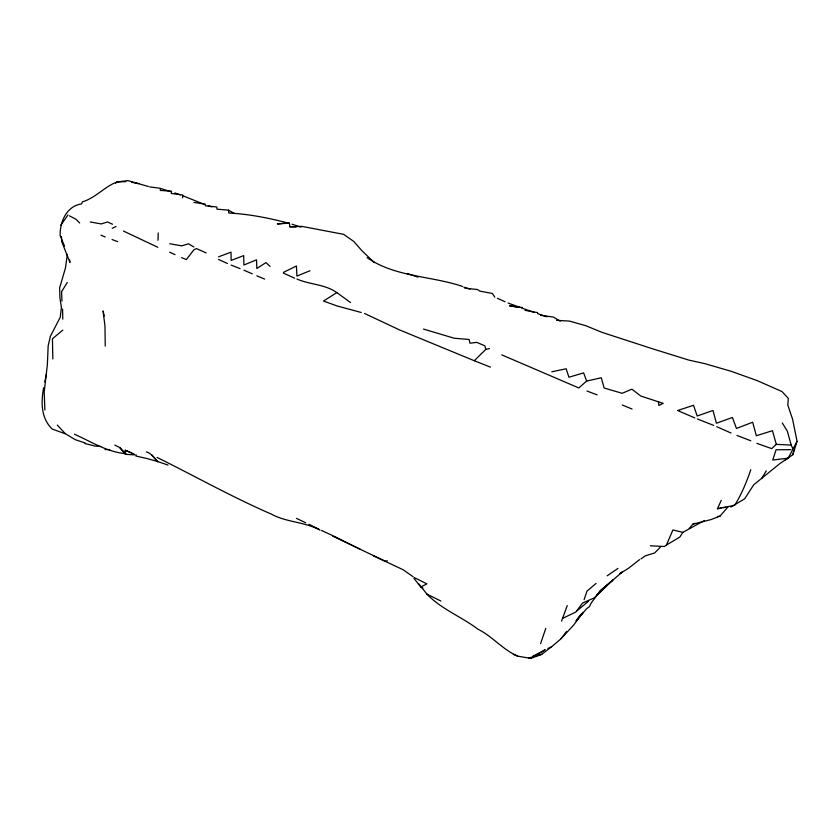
<?xml version="1.0" encoding="UTF-8"?>
<svg xmlns="http://www.w3.org/2000/svg" width="839" height="839" viewBox="0 0 839 839"><rect width="100%" height="100%" fill="white"/><g stroke="black" fill="none" stroke-linecap="round" stroke-linejoin="round"><path stroke-width="1.26" d="M105.242 346.108L104.98 326.109L103.071 310.902L104.204 315.999M182.566 197.868L182.629 194.942L171.366 193.505L171.492 191.198L160.28 190.432L160.49 188.335L149.604 186.866M157.984 240.279L158.246 232.959M125.798 181.623L116.757 181.99C104.246 187.003 95.426 197.962 82.348 201.874L81.603 203.919C66.585 206.006 59.674 222.062 60.188 235.633L64.509 246.1M43.628 387.712C40.943 402.133 40.88 418.032 52.133 429.002L65.494 433.857L57.283 425.048M426.936 594.033L426.925 594.148C441.534 609.25 460.894 616.466 477.36 628.778L477.821 629.124C492.357 636.287 502.855 649.785 517.736 656.15L530.793 658.405L541.816 654.305L551.569 646.775M67.382 254.311L65.421 268.113L59.642 287.871L59.936 297.73L61.415 307.546L60.24 317.247L50.371 336.313L48.169 345.815L47.372 364.692L44.184 392.012L44.897 409.946M46.512 373.932L44.771 381.902M730.832 507.081L744.644 498.827L753.737 484.785L779.945 463.527L792.855 454.696L793.788 450.417M567.248 605.601L561.543 621.122M792.855 454.696L797.05 441.324L792.593 419.269L787.831 405.185L788.293 398.368L782 391.561L756.914 380.497L730.937 371.226L704.655 363.602L688.945 360.13L652.302 348.72L601.857 332.307L585.706 325.679L569.482 321.096L556.498 320.32M545.78 628.369L540.599 643.607M584.101 599.675L586.975 591.138L596.057 583.409M136.264 454.948L135.897 456.017L146.468 458.409M750.779 469.735C746.658 482.058 741.508 494.181 734.744 505.267L717.45 508.728L721.288 500.296M114.817 445.058L119.694 447.544L125.735 453.647L125.472 454.35L135.058 454.885M650.277 545.79L664.436 546.504L666.439 545.025L672.909 529.965L682.852 532.356L704.246 520.62M785.566 459.866L788.178 458.199L797.05 441.324M761.781 478.44L766.217 470.847M67.267 282.481L61.593 291.678L61.96 301.086M682.852 532.356L679.831 537.075L666.439 545.025M60.807 225.219L67.98 214.92M581.448 613.907L576.068 620.902L582.99 612.46L573.425 625.338L561.092 638.584M599.224 592.261L591.222 602.926L589.439 606.587L586.692 608.684L577.83 618.846L583.011 612.439M597.127 594.82L600.137 590.897L612.879 580.064L594.085 597.955L582.591 603.042L575.795 612.04L562.896 618.238M566.556 631.547L560.976 638.804L551.884 646.533M689.27 528.455L692.804 524.197L695.07 523.295M692.804 524.197L711.147 519.551L719.977 516.121L728.137 506.808M115.551 183.395L117.261 181.528M596.665 595.417L604.153 587.594M660.775 546.703L654.588 553.006L645.327 555.806L640.996 558.9M364.566 313.482L399.553 329.916L474.276 360.718L485.802 349.391L489.452 348.584M530.793 658.405L532.755 656.497L545.172 649.648L542.393 651.809L532.755 656.497M792.907 448.875L791.219 445.079L776.295 444.355L771.712 448.634L756.904 443.37M658.374 401.682L658.888 405.478L663.198 403.339L640.902 396.102L631.882 389.181L622.16 393.302L604.122 388.006L601.29 377.77L586.618 381.084L578.826 387.954L501.743 354.876M577.064 610.782L588.579 601.154M62.82 330.105L52.427 338.788L52.836 358.924M600.137 590.897L622.202 572.093L619.664 573.729L628.275 568.443L639.559 559.623M607.142 575.827L617.976 568.412M350.524 302.533L336.827 292.601L323.455 301.044L337.205 305.983L361.242 312.496M413.952 578.354L420.779 586.996L426.904 583.881L414.288 577.578M112.279 228.323L116.097 226.425M283.425 272.402L296.429 265.984L296.922 276.094L309.99 270.735M547.877 648.411L551.433 646.859M541.763 654.326L535.964 655.972M218.56 256.828L230.998 252.14L231.165 260.394L243.698 255.612L243.897 265.03L256.535 259.807L256.839 268.511L265.963 262.586L270.022 266.362M677.912 410.449L693.517 405.268L697.167 416.008L712.993 410.46L716.422 423.244L732.426 417.465L736.422 428.456L752.667 422.227L756.338 435.745L772.457 430.69L776.295 444.355M528.937 657.965L531.276 657.304M717.523 516.635L719.977 516.121M551.768 371.792L566.168 368.772L568.926 377.246L583.64 372.873L586.618 381.084M717.45 508.728L721.016 508.088M723.386 507.658L725.756 507.238M116.757 181.99L127.811 180.595L148.409 186.499M788.178 458.199L772.75 460.013L776.065 449.777L790.904 449.662M387.419 560.84L384.986 561.092L332.705 536.1M193.893 202.388L205.251 204.171L205.377 205.786L216.787 206.981L216.986 209.173L228.47 210.149L228.743 213.012C248.921 214.039 269.004 218.046 288.626 223.164L277.394 223.95L289.287 222.734L289.958 226.771L301.883 226.383L343.717 234.354L353.88 241.538L361.934 250.756L374.362 262.597M105.011 449.547L109.752 449.61M289.958 226.771L296.073 226.97M100.858 446.484L94.954 446.033L85.043 443.558L85.263 443.044L75.164 439.636L66.134 434.183M464.89 288.217L477.401 289.507L479.908 291.143L492.378 293.472L494.79 297.174M522.194 307.535L509.546 305.816L518.89 307.41M540.641 315.317L553.415 317.079L560.232 321.138M125.735 453.647C107.119 452.137 91.115 441.597 74.43 434.224M169.782 243.75L181.748 245.858L188.481 243.803L193.882 246.97M525.015 310.336L537.652 312.601M90.276 221.947L101.194 223.94L107.539 221.947L112.52 224.254M131.775 182.304L138.855 183.626M462.541 286.445C430.931 275.727 395.368 277.269 367.094 257.636M151.607 454.665C165.419 472.011 152.299 452.42 146.322 451.959M147.129 458.587L157.271 461.387M463.81 287.2L470.092 289.067M292.035 224.233L300.97 227.128M161.224 188.639L171.513 191.858M423.454 329.077L454.277 338.243L469.085 339.47L469.987 343.214L476.73 342.364L484.869 345.815L485.802 349.391M208.303 205.765L211.879 206.908M296.943 279.051C310.011 284.725 324.903 284.159 336.827 292.601M547.038 316.775L537.621 313.639M407.23 273.493L418.021 277.122M157.166 461.366L167.999 465.058M534.076 312.402L521.218 307.819M520.107 307.42L508.088 303.047M174.911 192.918L180.416 194.889M586.985 391.026L597.148 394.896M736.978 435.462L750.79 440.758M490.437 367.136L474.276 360.718M112.08 239.524L117.533 241.632M182.619 195.676L204.013 204.234M697.387 418.955L713.727 425.425M231.155 265.082L240.069 268.627M181.591 257.636L186.352 259.566L193.861 249.844L196.483 248.585L206.111 252.906M622.265 405.006L632.071 409.044M513.29 654.315L517.736 656.15M100.942 235.193L105.2 236.944M256.807 275.821L264.6 279.083M119.694 447.544L125.472 454.35L125.221 450.239L134.051 454.004M320.016 530.164C304.798 521.732 286.581 522.498 271.322 514.087C232.267 497.17 195.183 476.279 157.082 457.433M243.887 270.2L252.319 273.829M125.221 450.239L131.681 453.018M677.943 410.638L694.818 417.916M157.847 247.295L123.469 231.061M716.747 426.705L731 433.018M169.646 252.224L175.036 254.637M283.435 273.136L294.615 278.17M218.56 259.45L227.4 263.488M497.422 298.275L505.057 301.778M321.515 530.458L333.135 535.806M296.482 518.376L305.7 522.781M347.126 542.823L359.962 549.126M308.92 524.302L318.988 529.252M440.853 601.007L426.946 594.148L418.797 583.85M334.216 536.331L346.36 542.424M69.511 215.875L75.971 219.241L79.663 223.027M373.365 555.796L403.108 569.733L413.155 576.76M420.779 586.996L422.908 588.129M228.47 210.149L234.605 213.588M782.284 422.94L787.339 431.194L791.219 445.079M69.689 260.027L69.962 262.418L61.803 241.821L61.436 236.661M62.579 309.014L62.778 319.135"/></g></svg>
